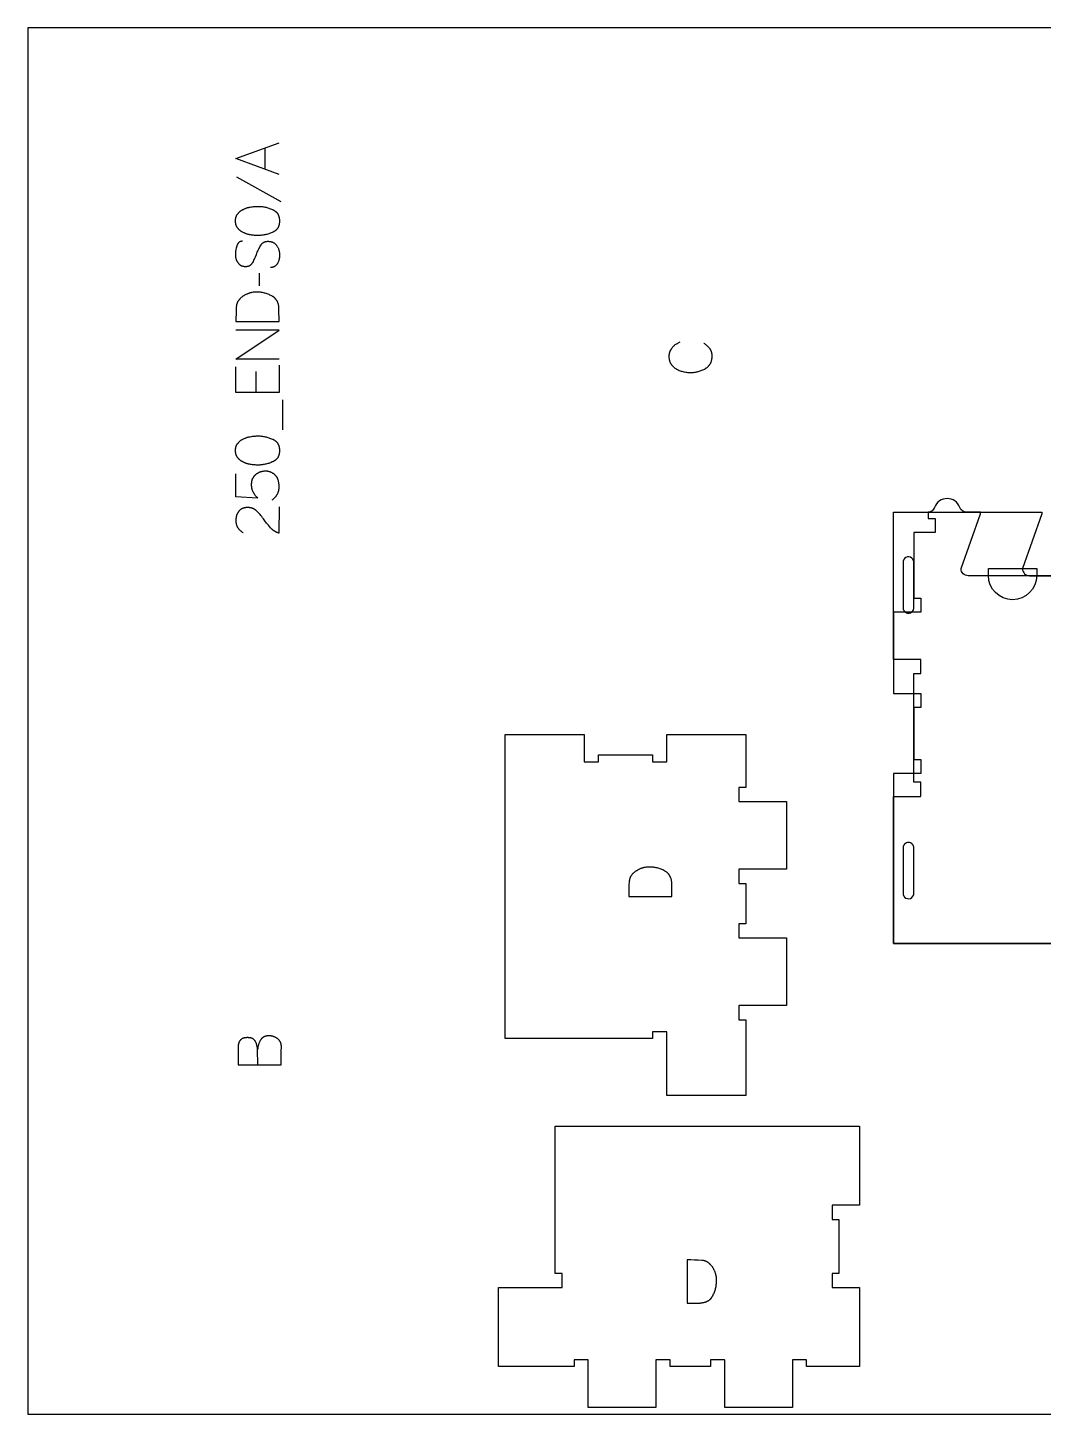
# Model space of a CAD drawing. Header units: millimetres. Extents: x -1220 to 1220, y -1930 to 4220.
# Drawn here: x -1220 to -327, y -610 to 610 of the extents above; entities that cross this region are included whole.
import ezdxf

# ---------------------------------------------------------------- set-up
doc = ezdxf.new("R2010")
doc.units = ezdxf.units.MM
for name, color, linetype in [('0_SHEET_SPRUCEPLY_2440X122', 1, 'CONTINUOUS'), ('1_ANYTOOL_1MMDEEP_LABELS_S', 2, 'CONTINUOUS'), ('3_ANYTOOL_CUTTHROUGH_INSID', 4, 'CONTINUOUS'), ('4_ANYTOOL_CUTTHROUGH_OUTSI', 5, 'CONTINUOUS'), ('5_ANYTOOL_HALF_MILL_9MM_IN', 3, 'CONTINUOUS')]:
    doc.layers.add(name, color=color, linetype=linetype)

msp = doc.modelspace()

# ---------------------------------------------------------------- linework, layer by layer
at = {"layer": '0_SHEET_SPRUCEPLY_2440X122'}
msp.add_lwpolyline([(-1220, 610), (-1220, -610), (1220, -610), (1220, 610)], close=True, dxfattribs=at)
at = {"layer": '1_ANYTOOL_1MMDEEP_LABELS_S'}
for points in [[(-999, 481), (-1037, 494.8), (-999, 508.8)], [(-1011.1, 485.4), (-1011.1, 504.3)], [(-1036.4, 478.9), (-997.4, 457.1)], [(-1031.1, 422.1), (-1031.4, 422.1), (-1031.5, 422.1), (-1031.6, 422.1), (-1031.7, 422.1), (-1031.8, 422.1), (-1032, 422), (-1032.1, 422), (-1032.2, 422), (-1032.3, 422), (-1032.4, 422), (-1032.5, 421.9), (-1032.6, 421.9), (-1032.7, 421.9), (-1032.8, 421.9), (-1032.9, 421.8), (-1033, 421.8), (-1033.1, 421.8), (-1033.2, 421.7), (-1033.3, 421.7), (-1033.4, 421.6), (-1033.5, 421.6), (-1033.6, 421.5), (-1033.7, 421.5), (-1033.8, 421.5), (-1033.8, 421.4), (-1033.9, 421.3), (-1034, 421.3), (-1034.1, 421.2), (-1034.2, 421.2), (-1034.3, 421.1), (-1034.3, 421), (-1034.4, 421), (-1034.5, 420.9), (-1034.6, 420.8), (-1034.6, 420.8), (-1034.7, 420.7), (-1034.8, 420.6), (-1034.9, 420.5), (-1034.9, 420.5), (-1035, 420.4), (-1035.1, 420.3), (-1035.1, 420.2), (-1035.2, 420.1), (-1035.3, 420), (-1035.3, 419.9), (-1035.4, 419.8), (-1035.4, 419.7), (-1035.5, 419.6), (-1035.5, 419.5), (-1035.6, 419.4), (-1035.7, 419.3), (-1035.8, 419.1), (-1035.9, 418.9), (-1035.9, 418.7), (-1036, 418.4), (-1036.1, 418.2), (-1036.2, 417.9), (-1036.5, 416.9), (-1036.7, 415.9), (-1036.9, 414.9), (-1037.1, 413.9), (-1037.2, 413.4), (-1037.2, 413), (-1037.3, 412.5), (-1037.3, 412), (-1037.3, 411.6), (-1037.4, 411.1), (-1037.4, 410.7), (-1037.4, 410.2), (-1037.4, 410), (-1037.4, 409.7), (-1037.4, 409.5), (-1037.4, 409.2), (-1037.3, 409), (-1037.3, 408.7), (-1037.3, 408.5), (-1037.2, 408.3), (-1037.2, 408), (-1037.2, 407.8), (-1037.1, 407.6), (-1037.1, 407.3), (-1037, 407.1), (-1036.9, 406.9), (-1036.9, 406.7), (-1036.8, 406.4), (-1036.7, 406.2), (-1036.7, 406), (-1036.6, 405.8), (-1036.5, 405.6), (-1036.4, 405.4), (-1036.3, 405.1), (-1036.2, 404.9), (-1036.1, 404.7), (-1036, 404.5), (-1035.8, 404.3), (-1035.7, 404.1), (-1035.6, 403.9), (-1035.5, 403.7), (-1035.3, 403.5), (-1035.2, 403.3), (-1035.1, 403.1), (-1034.9, 402.9), (-1034.8, 402.7), (-1034.6, 402.5), (-1034.5, 402.4), (-1034.3, 402.2), (-1034.1, 402), (-1034, 401.9), (-1033.8, 401.7), (-1033.6, 401.6), (-1033.4, 401.4), (-1033.3, 401.3), (-1033.1, 401.2), (-1032.9, 401.1), (-1032.7, 400.9), (-1032.5, 400.8), (-1032.3, 400.7), (-1032.1, 400.6), (-1031.9, 400.5), (-1031.6, 400.5), (-1031.4, 400.4), (-1031.2, 400.3), (-1031, 400.2), (-1030.7, 400.2), (-1030.5, 400.1), (-1030.3, 400.1), (-1030, 400.1), (-1029.8, 400), (-1029.5, 400), (-1029.3, 400), (-1029, 400), (-1028.8, 399.9), (-1028.5, 399.9), (-1028.2, 399.9), (-1027.9, 400), (-1027.7, 400), (-1027.4, 400), (-1027.2, 400), (-1026.9, 400.1), (-1026.7, 400.1), (-1026.4, 400.2), (-1026.2, 400.2), (-1026, 400.3), (-1025.7, 400.4), (-1025.5, 400.4), (-1025.4, 400.5), (-1025.3, 400.5), (-1025.2, 400.6), (-1025.1, 400.6), (-1025, 400.7), (-1024.9, 400.7), (-1024.8, 400.8), (-1024.7, 400.8), (-1024.6, 400.9), (-1024.5, 401), (-1024.4, 401), (-1024.3, 401.1), (-1024.2, 401.1), (-1024.1, 401.2), (-1024, 401.3), (-1023.9, 401.3), (-1023.8, 401.4), (-1023.7, 401.5), (-1023.7, 401.6), (-1023.6, 401.6), (-1023.5, 401.7), (-1023.4, 401.8), (-1023.3, 401.9), (-1023.2, 402), (-1023.1, 402.1), (-1022.9, 402.3), (-1022.8, 402.5), (-1022.6, 402.7), (-1022.5, 402.9), (-1022.3, 403.1), (-1022.2, 403.3), (-1022.1, 403.5), (-1021.6, 404.4), (-1021.1, 405.4), (-1020.6, 406.3), (-1020.2, 407.3), (-1019.7, 408.3), (-1019.3, 409.3), (-1018.9, 410.3), (-1018.5, 411.3), (-1018.1, 412.4), (-1017.7, 413.4), (-1017.3, 414.4), (-1016.8, 415.4), (-1016.3, 416.3), (-1015.9, 417.2), (-1015.3, 418.1), (-1014.8, 419), (-1014.7, 419.2), (-1014.5, 419.4), (-1014.4, 419.6), (-1014.3, 419.7), (-1014.2, 419.8), (-1014.1, 419.9), (-1014.1, 420), (-1014, 420.1), (-1013.9, 420.1), (-1013.8, 420.2), (-1013.7, 420.3), (-1013.6, 420.4), (-1013.6, 420.5), (-1013.5, 420.5), (-1013.4, 420.6), (-1013.3, 420.7), (-1013.2, 420.8), (-1013.1, 420.8), (-1013, 420.9), (-1012.9, 421), (-1012.8, 421), (-1012.7, 421.1), (-1012.6, 421.1), (-1012.5, 421.2), (-1012.4, 421.3), (-1012.3, 421.3), (-1012.2, 421.4), (-1012.1, 421.4), (-1012, 421.5), (-1011.9, 421.5), (-1011.8, 421.6), (-1011.7, 421.6), (-1011.6, 421.6), (-1011.4, 421.7), (-1011.3, 421.7), (-1011.2, 421.8), (-1011.1, 421.8), (-1010.9, 421.8), (-1010.6, 421.9), (-1010.4, 421.9), (-1010.1, 422), (-1009.9, 422), (-1009.6, 422), (-1009.3, 422.1), (-1009.1, 422.1), (-1008.8, 422.1), (-1008.5, 422.1), (-1008.2, 422.1), (-1007.9, 422), (-1007.6, 422), (-1007.3, 422), (-1007, 421.9), (-1006.8, 421.9), (-1006.5, 421.8), (-1006.2, 421.8), (-1006, 421.7), (-1005.7, 421.6), (-1005.4, 421.6), (-1005.2, 421.5), (-1004.9, 421.4), (-1004.7, 421.3), (-1004.5, 421.2), (-1004.2, 421.1), (-1004, 421), (-1003.8, 420.8), (-1003.6, 420.7), (-1003.4, 420.6), (-1003.1, 420.4), (-1002.9, 420.3), (-1002.7, 420.1), (-1002.5, 420), (-1002.4, 419.8), (-1002.2, 419.6), (-1002, 419.5), (-1001.8, 419.3), (-1001.6, 419.1), (-1001.5, 418.9), (-1001.3, 418.7), (-1001.2, 418.5), (-1001, 418.2), (-1000.9, 418), (-1000.6, 417.6), (-1000.3, 417.1), (-1000.1, 416.6), (-999.9, 416.2), (-999.6, 415.7), (-999.5, 415.2), (-999.3, 414.7), (-999.2, 414.5), (-999.1, 414.2), (-999.1, 414), (-999, 413.7), (-998.9, 413.5), (-998.9, 413.2), (-998.8, 413), (-998.8, 412.7), (-998.7, 412.2), (-998.6, 411.7), (-998.6, 411.2), (-998.5, 410.7), (-998.5, 410.1), (-998.5, 409.6), (-998.5, 409.1), (-998.6, 408.6), (-998.6, 408.1), (-998.7, 407.6), (-998.8, 407.1), (-998.9, 406.6), (-999, 406.1), (-999.1, 405.7), (-999.3, 405.2), (-999.4, 404.7), (-999.6, 404.3), (-999.8, 403.8), (-1000, 403.4), (-1000.2, 402.9), (-1000.5, 402.5), (-1000.6, 402.3), (-1000.7, 402.1), (-1000.9, 401.9), (-1001, 401.7), (-1001.1, 401.5), (-1001.3, 401.3), (-1001.4, 401.1), (-1001.6, 401), (-1001.8, 400.8), (-1001.9, 400.7), (-1002.1, 400.5), (-1002.2, 400.4), (-1002.3, 400.3), (-1002.4, 400.2), (-1002.5, 400.2), (-1002.6, 400.1), (-1002.7, 400.1), (-1002.8, 400), (-1002.9, 399.9), (-1003, 399.9), (-1003.1, 399.8), (-1003.1, 399.8), (-1003.2, 399.7), (-1003.3, 399.7), (-1003.4, 399.6), (-1003.5, 399.6), (-1003.6, 399.5), (-1003.7, 399.5), (-1003.8, 399.5), (-1003.9, 399.4), (-1004, 399.4), (-1004.1, 399.4), (-1004.3, 399.3), (-1004.6, 399.2), (-1004.8, 399.2), (-1005, 399.1), (-1005.2, 399.1), (-1005.4, 399.1), (-1005.7, 399), (-1005.9, 399), (-1006.2, 399), (-1006.4, 399)], [(-1016.5, 393.9), (-1016.4, 382.8)], [(-999, 318.5), (-1037, 318.5), (-999, 343.9), (-1037, 343.9)], [(-646.6, 333.2), (-647.1, 333), (-647.6, 332.7), (-648.1, 332.5), (-648.6, 332.3), (-649, 332), (-649.5, 331.7), (-649.9, 331.5), (-650.4, 331.2), (-650.8, 330.9), (-651.2, 330.6), (-651.6, 330.2), (-652, 329.9), (-652.3, 329.5), (-652.7, 329.2), (-653.1, 328.8), (-653.4, 328.4), (-653.7, 328), (-653.9, 327.8), (-654, 327.6), (-654.2, 327.4), (-654.3, 327.1), (-654.5, 326.9), (-654.6, 326.7), (-654.7, 326.5), (-654.8, 326.3), (-654.9, 326), (-655, 325.8), (-655.2, 325.6), (-655.2, 325.4), (-655.3, 325.1), (-655.4, 324.9), (-655.5, 324.6), (-655.6, 324.4), (-655.7, 324.1), (-655.7, 323.9), (-655.8, 323.6), (-655.8, 323.4), (-655.9, 323.1), (-655.9, 322.9), (-656, 322.6), (-656, 322.3), (-656, 322.1), (-656.1, 321.8), (-656.1, 321.5), (-656.1, 321.2), (-656.1, 321), (-656.1, 320.7), (-656.1, 320.2), (-656.1, 319.8), (-656.1, 319.4), (-656, 319), (-656, 318.6), (-655.9, 318.2), (-655.8, 317.8), (-655.7, 317.4), (-655.6, 317), (-655.5, 316.6), (-655.4, 316.3), (-655.3, 315.9), (-655.1, 315.5), (-655, 315.4), (-655, 315.2), (-654.9, 315), (-654.8, 314.9), (-654.7, 314.7), (-654.6, 314.5), (-654.5, 314.4), (-654.4, 314.2), (-654.3, 314), (-654.2, 313.9), (-654.1, 313.7), (-654, 313.6), (-653.8, 313.3), (-653.5, 313), (-653.3, 312.7), (-653, 312.4), (-652.7, 312.1), (-652.5, 311.8), (-652.2, 311.5), (-651.9, 311.3), (-651.5, 311), (-651.2, 310.8), (-650.9, 310.5), (-650.5, 310.3), (-650.1, 310.1), (-649.4, 309.7), (-648.6, 309.3), (-647.9, 308.9), (-647.1, 308.5), (-646.3, 308.2), (-645.5, 307.9), (-644.7, 307.7), (-643.9, 307.4), (-643.1, 307.2), (-642.3, 307.1), (-641.4, 306.9), (-640.6, 306.8), (-639.7, 306.7), (-638.9, 306.6), (-638, 306.6), (-637.1, 306.6), (-636.2, 306.6), (-635.3, 306.6), (-634.5, 306.7), (-633.6, 306.8), (-632.8, 306.9), (-631.9, 307.1), (-631.1, 307.2), (-630.3, 307.5), (-629.5, 307.7), (-628.7, 308), (-627.9, 308.3), (-627.1, 308.6), (-626.3, 308.9), (-625.5, 309.3), (-624.8, 309.7), (-624, 310.1), (-623.7, 310.4), (-623.3, 310.6), (-623, 310.9), (-622.6, 311.1), (-622.3, 311.4), (-622, 311.6), (-621.7, 311.9), (-621.4, 312.2), (-621.2, 312.5), (-620.9, 312.8), (-620.7, 313.1), (-620.4, 313.4), (-620.3, 313.5), (-620.2, 313.7), (-620.1, 313.9), (-620, 314), (-619.9, 314.2), (-619.8, 314.4), (-619.7, 314.5), (-619.6, 314.7), (-619.4, 315), (-619.2, 315.4), (-619.1, 315.8), (-618.9, 316.1), (-618.8, 316.5), (-618.7, 316.9), (-618.6, 317.3), (-618.5, 317.7), (-618.4, 318.1), (-618.3, 318.5), (-618.3, 318.9), (-618.2, 319.3), (-618.2, 319.8), (-618.1, 320.2), (-618.1, 320.7), (-618.1, 321.1), (-618.1, 321.6), (-618.1, 322.1), (-618.2, 322.3), (-618.2, 322.5), (-618.2, 322.8), (-618.2, 323), (-618.3, 323.2), (-618.3, 323.4), (-618.4, 323.7), (-618.4, 323.9), (-618.4, 324.1), (-618.5, 324.3), (-618.6, 324.5), (-618.6, 324.7), (-618.7, 324.9), (-618.8, 325.1), (-618.8, 325.3), (-618.9, 325.5), (-619, 325.7), (-619.1, 325.9), (-619.2, 326.1), (-619.3, 326.3), (-619.4, 326.5), (-619.5, 326.7), (-619.6, 326.9), (-619.7, 327), (-619.8, 327.2), (-619.9, 327.4), (-620, 327.6), (-620.2, 327.7), (-620.4, 328.1), (-620.7, 328.4), (-621, 328.7), (-621.3, 329), (-621.6, 329.3), (-621.9, 329.6), (-622.2, 329.9), (-622.5, 330.2), (-622.9, 330.5), (-623.2, 330.8), (-623.6, 331), (-623.9, 331.3), (-624.3, 331.6), (-624.7, 331.8), (-625.1, 332.1), (-625.5, 332.3)], [(-999, 313), (-999, 289), (-1037, 289), (-1037, 311.6)], [(-1019.3, 307.6), (-1019.3, 289)], [(-995.8, 256.3), (-995.8, 282.5)], [(-1005, 194.7), (-1004.6, 195), (-1004.3, 195.2), (-1003.9, 195.5), (-1003.6, 195.8), (-1003.2, 196.1), (-1002.9, 196.4), (-1002.6, 196.7), (-1002.3, 197), (-1002.1, 197.3), (-1001.8, 197.6), (-1001.6, 197.9), (-1001.3, 198.2), (-1001.1, 198.6), (-1000.9, 198.9), (-1000.7, 199.3), (-1000.5, 199.6), (-1000.3, 200), (-1000.1, 200.3), (-999.9, 200.7), (-999.8, 201.1), (-999.7, 201.5), (-999.5, 201.8), (-999.4, 202.2), (-999.3, 202.6), (-999.2, 203), (-999.2, 203.5), (-999.1, 203.9), (-999, 204.3), (-999, 204.7), (-999, 205.1), (-999, 205.6), (-999, 206), (-999, 206.6), (-999, 207.1), (-999, 207.6), (-999, 208.1), (-999.1, 208.6), (-999.1, 209.1), (-999.2, 209.5), (-999.3, 210), (-999.4, 210.5), (-999.5, 210.9), (-999.6, 211.3), (-999.7, 211.8), (-999.8, 212.2), (-1000, 212.6), (-1000.1, 213), (-1000.3, 213.4), (-1000.3, 213.6), (-1000.4, 213.8), (-1000.5, 214), (-1000.6, 214.2), (-1000.7, 214.4), (-1000.9, 214.6), (-1001, 214.8), (-1001.1, 214.9), (-1001.2, 215.1), (-1001.4, 215.3), (-1001.5, 215.5), (-1001.7, 215.6), (-1001.8, 215.8), (-1002, 216), (-1002.1, 216.1), (-1002.3, 216.3), (-1002.5, 216.5), (-1002.6, 216.6), (-1002.8, 216.8), (-1003, 216.9), (-1003.2, 217.1), (-1003.4, 217.2), (-1003.6, 217.4), (-1003.8, 217.5), (-1004, 217.7), (-1004.3, 217.8), (-1004.5, 217.9), (-1004.7, 218.1), (-1005.2, 218.3), (-1005.7, 218.6), (-1006, 218.7), (-1006.3, 218.9), (-1006.6, 219), (-1006.9, 219.1), (-1007.2, 219.2), (-1007.5, 219.3), (-1007.9, 219.4), (-1008.2, 219.5), (-1008.5, 219.5), (-1008.8, 219.6), (-1009.1, 219.7), (-1009.4, 219.7), (-1009.7, 219.7), (-1010, 219.7), (-1010.3, 219.8), (-1010.6, 219.8), (-1010.9, 219.8), (-1011.2, 219.8), (-1011.6, 219.7), (-1011.9, 219.7), (-1012.2, 219.7), (-1012.5, 219.7), (-1012.9, 219.6), (-1013.2, 219.6), (-1013.5, 219.5), (-1013.8, 219.5), (-1014.1, 219.4), (-1014.4, 219.3), (-1014.7, 219.3), (-1015, 219.2), (-1015.3, 219.1), (-1015.6, 219), (-1015.9, 218.9), (-1016.1, 218.8), (-1016.4, 218.7), (-1016.7, 218.6), (-1016.9, 218.5), (-1017.2, 218.3), (-1017.5, 218.2), (-1017.7, 218.1), (-1018, 217.9), (-1018.2, 217.8), (-1018.5, 217.6), (-1018.7, 217.4), (-1019, 217.3), (-1019.2, 217.1), (-1019.5, 216.9), (-1019.7, 216.7), (-1019.9, 216.5), (-1020.1, 216.3), (-1020.4, 216.1), (-1020.6, 215.9), (-1020.8, 215.7), (-1020.9, 215.5), (-1021.1, 215.3), (-1021.3, 215), (-1021.5, 214.8), (-1021.6, 214.6), (-1021.8, 214.3), (-1021.9, 214.1), (-1022.1, 213.8), (-1022.2, 213.5), (-1022.3, 213.3), (-1022.5, 213), (-1022.6, 212.7), (-1022.7, 212.4), (-1022.8, 212.2), (-1022.9, 211.9), (-1022.9, 211.6), (-1023, 211.3), (-1023.1, 211), (-1023.2, 210.6), (-1023.2, 210.3), (-1023.3, 210), (-1023.3, 209.7), (-1023.3, 209.3), (-1023.4, 209), (-1023.4, 208.6), (-1023.4, 208.3), (-1023.4, 207.9), (-1023.4, 207.5), (-1023.4, 207), (-1023.3, 206.6), (-1023.3, 206.2), (-1023.2, 205.8), (-1023.2, 205.4), (-1023.1, 205), (-1023, 204.6), (-1022.9, 204.2), (-1022.8, 203.8), (-1022.7, 203.4), (-1022.6, 203), (-1022.4, 202.6), (-1022.3, 202.3), (-1022.1, 201.9), (-1021.9, 201.6), (-1021.5, 200.9), (-1021.3, 200.5), (-1021.1, 200.2), (-1020.9, 199.9), (-1020.7, 199.5), (-1020.5, 199.2), (-1020.2, 198.9), (-1020, 198.5), (-1019.7, 198.2), (-1019.4, 197.9), (-1019.1, 197.5), (-1018.8, 197.2), (-1018.5, 196.9), (-1017.9, 196.2), (-1037, 197.1), (-1037, 217.6)], [(-999, 188.4), (-999.1, 165.3), (-999.6, 165.4), (-1000.2, 165.7), (-1000.5, 165.8), (-1000.8, 165.9), (-1001, 166), (-1001.3, 166.1), (-1001.6, 166.2), (-1001.8, 166.4), (-1002.1, 166.5), (-1002.3, 166.6), (-1002.6, 166.8), (-1002.8, 166.9), (-1003.1, 167.1), (-1003.3, 167.2), (-1003.6, 167.4), (-1003.8, 167.6), (-1004.1, 167.7), (-1004.3, 167.9), (-1004.5, 168.1), (-1004.7, 168.3), (-1005, 168.5), (-1005.2, 168.7), (-1005.4, 168.9), (-1005.6, 169.1), (-1005.8, 169.3), (-1006, 169.5), (-1006.2, 169.7), (-1006.4, 169.9), (-1006.6, 170.1), (-1008.4, 172.2), (-1009.9, 174.1), (-1011.4, 176), (-1012.8, 178), (-1013.5, 178.9), (-1014.2, 179.9), (-1015, 180.8), (-1015.7, 181.6), (-1016.5, 182.5), (-1017.2, 183.3), (-1018, 184.1), (-1018.8, 184.9), (-1019, 185), (-1019.2, 185.2), (-1019.4, 185.4), (-1019.6, 185.6), (-1019.8, 185.7), (-1020, 185.9), (-1020.2, 186), (-1020.4, 186.2), (-1020.7, 186.3), (-1020.9, 186.4), (-1021.1, 186.6), (-1021.3, 186.7), (-1021.6, 186.8), (-1021.8, 186.9), (-1022, 187), (-1022.3, 187.1), (-1022.5, 187.2), (-1022.8, 187.3), (-1023, 187.4), (-1023.3, 187.4), (-1023.5, 187.5), (-1023.8, 187.6), (-1024.1, 187.6), (-1024.3, 187.7), (-1024.6, 187.7), (-1024.9, 187.7), (-1025.1, 187.8), (-1025.4, 187.8), (-1025.7, 187.8), (-1026, 187.8), (-1026.2, 187.8), (-1026.5, 187.8), (-1026.8, 187.8), (-1027.2, 187.8), (-1027.5, 187.8), (-1027.8, 187.8), (-1028.1, 187.8), (-1028.4, 187.7), (-1028.6, 187.7), (-1028.9, 187.6), (-1029.2, 187.6), (-1029.5, 187.5), (-1029.8, 187.5), (-1030, 187.4), (-1030.3, 187.3), (-1030.5, 187.2), (-1030.8, 187.1), (-1031, 187), (-1031.3, 186.9), (-1031.5, 186.8), (-1031.7, 186.7), (-1032, 186.6), (-1032.2, 186.5), (-1032.4, 186.3), (-1032.6, 186.2), (-1032.8, 186), (-1033, 185.9), (-1033.2, 185.7), (-1033.4, 185.6), (-1033.6, 185.4), (-1033.8, 185.2), (-1034, 185), (-1034.1, 184.8), (-1034.3, 184.6), (-1034.5, 184.4), (-1034.6, 184.2), (-1034.8, 184), (-1034.9, 183.8), (-1035.1, 183.6), (-1035.2, 183.4), (-1035.3, 183.2), (-1035.5, 182.9), (-1035.6, 182.7), (-1035.7, 182.5), (-1035.8, 182.2), (-1035.9, 182), (-1036, 181.8), (-1036.1, 181.5), (-1036.2, 181.3), (-1036.3, 181), (-1036.4, 180.8), (-1036.4, 180.5), (-1036.5, 180.2), (-1036.6, 180), (-1036.6, 179.7), (-1036.7, 179.4), (-1036.7, 179.2), (-1036.8, 178.9), (-1036.8, 178.6), (-1036.9, 178.3), (-1036.9, 178), (-1036.9, 177.8), (-1036.9, 177.5), (-1036.9, 177.2), (-1037, 176.6), (-1036.9, 176.1), (-1036.9, 175.6), (-1036.9, 175.2), (-1036.9, 174.7), (-1036.8, 174.3), (-1036.7, 173.9), (-1036.6, 173.5), (-1036.6, 173.1), (-1036.4, 172.7), (-1036.4, 172.5), (-1036.3, 172.3), (-1036.3, 172.1), (-1036.2, 171.9), (-1036.1, 171.7), (-1036, 171.5), (-1036, 171.3), (-1035.9, 171.2), (-1035.8, 171), (-1035.7, 170.8), (-1035.6, 170.6), (-1035.5, 170.5), (-1035.4, 170.3), (-1035.3, 170.1), (-1035.2, 170), (-1035.1, 169.8), (-1035, 169.6), (-1034.9, 169.5), (-1034.8, 169.3), (-1034.7, 169.2), (-1034.6, 169), (-1034.4, 168.8), (-1034.3, 168.7), (-1034.2, 168.5), (-1034, 168.4), (-1033.9, 168.3), (-1033.8, 168.1), (-1033.6, 168), (-1033.5, 167.8), (-1033.3, 167.7), (-1033.2, 167.6), (-1033, 167.4), (-1032.7, 167.2), (-1032.4, 166.9), (-1032, 166.7), (-1031.6, 166.5), (-1031.3, 166.2), (-1030.9, 166), (-1030.5, 165.8)], [(-1035, -302.4), (-997, -302.4), (-997, -290.1), (-996.9, -286.9), (-996.9, -286.7), (-996.9, -286.4), (-996.9, -286.1), (-996.9, -285.8), (-997, -285.5), (-997, -285.3), (-997, -285), (-997.1, -284.7), (-997.1, -284.5), (-997.2, -284.2), (-997.2, -284), (-997.3, -283.7), (-997.4, -283.5), (-997.5, -283.3), (-997.6, -283), (-997.7, -282.8), (-997.8, -282.6), (-997.9, -282.3), (-998, -282.1), (-998.1, -281.9), (-998.3, -281.7), (-998.4, -281.5), (-998.5, -281.3), (-998.7, -281.1), (-998.9, -280.9), (-999, -280.7), (-999.2, -280.5), (-999.4, -280.3), (-999.6, -280.2), (-999.8, -280), (-1000, -279.8), (-1000.2, -279.7), (-1000.6, -279.3), (-1000.8, -279.2), (-1001.1, -279), (-1001.3, -278.9), (-1001.5, -278.8), (-1001.7, -278.6), (-1002, -278.5), (-1002.2, -278.4), (-1002.4, -278.3), (-1002.7, -278.2), (-1002.9, -278), (-1003.1, -277.9), (-1003.4, -277.8), (-1003.6, -277.8), (-1003.8, -277.7), (-1004.1, -277.6), (-1004.3, -277.5), (-1004.6, -277.4), (-1004.8, -277.4), (-1005, -277.3), (-1005.3, -277.3), (-1005.5, -277.2), (-1005.8, -277.2), (-1006, -277.1), (-1006.3, -277.1), (-1006.5, -277.1), (-1006.8, -277), (-1007.1, -277), (-1007.3, -277), (-1007.6, -277), (-1007.8, -277), (-1008.2, -277), (-1008.5, -277), (-1008.8, -277), (-1009.1, -277.1), (-1009.4, -277.1), (-1009.7, -277.1), (-1009.9, -277.2), (-1010.2, -277.2), (-1010.5, -277.3), (-1010.8, -277.4), (-1011, -277.4), (-1011.3, -277.5), (-1011.5, -277.6), (-1011.8, -277.7), (-1012, -277.8), (-1012.3, -277.9), (-1012.4, -278), (-1012.5, -278), (-1012.6, -278.1), (-1012.7, -278.2), (-1012.8, -278.2), (-1012.9, -278.3), (-1013, -278.4), (-1013.1, -278.4), (-1013.2, -278.5), (-1013.3, -278.6), (-1013.4, -278.7), (-1013.5, -278.8), (-1013.6, -278.8), (-1013.7, -278.9), (-1013.8, -279), (-1013.9, -279.1), (-1014, -279.2), (-1014.1, -279.3), (-1014.2, -279.4), (-1014.3, -279.4), (-1014.4, -279.5), (-1014.4, -279.6), (-1014.5, -279.7), (-1014.6, -279.8), (-1014.8, -280), (-1014.9, -280.3), (-1015.1, -280.5), (-1015.2, -280.7), (-1015.5, -281.2), (-1015.8, -281.6), (-1016, -282.1), (-1016.2, -282.6), (-1016.5, -283.1), (-1016.7, -283.6), (-1016.8, -284.1), (-1017, -284.6), (-1017.2, -285.2), (-1017.3, -285.7), (-1017.5, -286.2), (-1017.6, -286.8), (-1017.7, -287.3), (-1017.8, -287.9), (-1017.8, -288.5), (-1017.9, -289.1)], [(-1017.7, -302.4), (-1017.9, -289.1), (-1017.9, -288.6), (-1018, -288.1), (-1018, -287.6), (-1018.1, -287.1), (-1018.2, -286.6), (-1018.3, -286.1), (-1018.4, -285.7), (-1018.5, -285.2), (-1018.6, -284.8), (-1018.8, -284.3), (-1018.9, -283.9), (-1019.1, -283.5), (-1019.2, -283.1), (-1019.4, -282.6), (-1019.6, -282.2), (-1019.8, -281.8), (-1019.9, -281.7), (-1019.9, -281.6), (-1020, -281.5), (-1020.1, -281.4), (-1020.1, -281.4), (-1020.2, -281.3), (-1020.3, -281.2), (-1020.3, -281.1), (-1020.4, -281), (-1020.5, -280.9), (-1020.5, -280.8), (-1020.6, -280.7), (-1020.7, -280.7), (-1020.8, -280.6), (-1020.8, -280.5), (-1020.9, -280.4), (-1021, -280.4), (-1021.1, -280.3), (-1021.2, -280.2), (-1021.3, -280.1), (-1021.4, -280.1), (-1021.4, -280), (-1021.5, -279.9), (-1021.6, -279.9), (-1021.7, -279.8), (-1021.8, -279.8), (-1021.9, -279.7), (-1022, -279.6), (-1022.1, -279.6), (-1022.2, -279.5), (-1022.3, -279.5), (-1022.5, -279.4), (-1022.6, -279.4), (-1022.7, -279.3), (-1022.9, -279.2), (-1023.1, -279.2), (-1023.4, -279.1), (-1023.6, -279), (-1023.9, -278.9), (-1024.2, -278.9), (-1024.4, -278.8), (-1024.7, -278.8), (-1025, -278.7), (-1025.3, -278.7), (-1025.6, -278.7), (-1025.9, -278.7), (-1026.2, -278.6), (-1026.5, -278.6), (-1026.8, -278.6), (-1027.3, -278.6), (-1027.6, -278.7), (-1027.8, -278.7), (-1028.1, -278.7), (-1028.3, -278.7), (-1028.5, -278.7), (-1028.8, -278.8), (-1029, -278.8), (-1029.2, -278.8), (-1029.4, -278.9), (-1029.6, -278.9), (-1029.8, -279), (-1030, -279), (-1030.2, -279.1), (-1030.4, -279.2), (-1030.6, -279.2), (-1030.8, -279.3), (-1031, -279.4), (-1031.2, -279.5), (-1031.3, -279.5), (-1031.5, -279.6), (-1031.7, -279.7), (-1031.8, -279.8), (-1032, -279.9), (-1032.1, -280), (-1032.3, -280.1), (-1032.4, -280.3), (-1032.6, -280.4), (-1032.7, -280.5), (-1032.9, -280.6), (-1033, -280.8), (-1033.1, -280.9), (-1033.2, -281), (-1033.3, -281.2), (-1033.5, -281.3), (-1033.6, -281.5), (-1033.7, -281.6), (-1033.8, -281.8), (-1033.9, -281.9), (-1034, -282.1), (-1034.1, -282.3), (-1034.1, -282.5), (-1034.2, -282.6), (-1034.3, -282.8), (-1034.4, -283), (-1034.5, -283.2), (-1034.5, -283.4), (-1034.6, -283.6), (-1034.6, -283.8), (-1034.7, -284), (-1034.7, -284.2), (-1034.8, -284.4), (-1034.8, -284.7), (-1034.9, -284.9), (-1034.9, -285.1), (-1034.9, -285.4), (-1035, -285.6), (-1035, -285.8), (-1035, -286.1), (-1035, -286.6), (-1035, -287.1), (-1035, -302.4)]]:
    msp.add_lwpolyline(points, dxfattribs=at)
for points in [[(-1037.3, 439.9), (-1037.3, 440.4), (-1037.3, 440.9), (-1037.2, 441.1), (-1037.2, 441.3), (-1037.2, 441.5), (-1037.2, 441.8), (-1037.1, 442), (-1037.1, 442.2), (-1037.1, 442.4), (-1037, 442.6), (-1037, 442.8), (-1036.9, 443), (-1036.9, 443.2), (-1036.8, 443.4), (-1036.7, 443.6), (-1036.7, 443.8), (-1036.6, 444), (-1036.5, 444.2), (-1036.4, 444.4), (-1036.4, 444.6), (-1036.3, 444.7), (-1036.2, 444.9), (-1036.1, 445.1), (-1036, 445.3), (-1035.9, 445.4), (-1035.8, 445.6), (-1035.7, 445.8), (-1035.6, 445.9), (-1035.4, 446.1), (-1035.3, 446.2), (-1035.1, 446.6), (-1034.8, 446.9), (-1034.6, 447.1), (-1034.3, 447.4), (-1034, 447.7), (-1033.7, 448), (-1033.5, 448.2), (-1033.2, 448.5), (-1032.8, 448.7), (-1032.5, 449), (-1032.2, 449.2), (-1031.9, 449.4), (-1031.5, 449.6), (-1031.2, 449.8), (-1030.8, 450), (-1030.4, 450.2), (-1029.7, 450.6), (-1029.3, 450.7), (-1028.9, 450.9), (-1028.6, 451), (-1028.2, 451.2), (-1027.8, 451.3), (-1027.4, 451.4), (-1027, 451.6), (-1026.6, 451.7), (-1026.2, 451.8), (-1025.7, 451.9), (-1025.3, 452), (-1024.9, 452.1), (-1024.5, 452.1), (-1023.2, 452.4), (-1022.3, 452.5), (-1021.5, 452.6), (-1020.7, 452.7), (-1019.8, 452.7), (-1019, 452.8), (-1018.2, 452.8), (-1017.5, 452.8), (-1016.7, 452.8), (-1015.9, 452.8), (-1015.1, 452.7), (-1014.3, 452.6), (-1013.6, 452.6), (-1012.8, 452.4), (-1012, 452.3), (-1011.2, 452.1), (-1010.4, 452), (-1009.6, 451.8), (-1008.9, 451.5), (-1008.1, 451.3), (-1007.3, 451), (-1006.5, 450.7), (-1005.7, 450.4), (-1004.9, 450.1), (-1004.5, 449.9), (-1004.2, 449.7), (-1003.8, 449.6), (-1003.6, 449.5), (-1003.5, 449.4), (-1003.3, 449.3), (-1003.1, 449.2), (-1002.9, 449), (-1002.8, 448.9), (-1002.6, 448.8), (-1002.5, 448.7), (-1002.3, 448.6), (-1002.2, 448.5), (-1002, 448.3), (-1001.9, 448.2), (-1001.7, 448.1), (-1001.6, 448), (-1001.5, 447.8), (-1001.3, 447.7), (-1001.2, 447.6), (-1001.1, 447.4), (-1001, 447.3), (-1000.8, 447.1), (-1000.7, 447), (-1000.6, 446.8), (-1000.5, 446.7), (-1000.4, 446.5), (-1000.3, 446.4), (-1000.2, 446.2), (-1000.1, 446.1), (-1000, 445.9), (-999.9, 445.7), (-999.8, 445.6), (-999.8, 445.4), (-999.7, 445.2), (-999.6, 445.1), (-999.5, 444.9), (-999.4, 444.7), (-999.4, 444.5), (-999.3, 444.3), (-999.2, 444.2), (-999.2, 444), (-999.1, 443.8), (-999.1, 443.6), (-999, 443.4), (-998.9, 443), (-998.9, 442.6), (-998.8, 442.2), (-998.7, 441.7), (-998.7, 441.3), (-998.7, 440.9), (-998.6, 440.4), (-998.6, 439.9), (-998.6, 439.5), (-998.7, 439), (-998.7, 438.6), (-998.7, 438.2), (-998.8, 437.7), (-998.9, 437.3), (-998.9, 436.9), (-999, 436.7), (-999, 436.5), (-999.1, 436.3), (-999.1, 436.1), (-999.2, 436), (-999.2, 435.8), (-999.3, 435.6), (-999.4, 435.4), (-999.4, 435.2), (-999.5, 435), (-999.6, 434.9), (-999.7, 434.7), (-999.8, 434.5), (-999.8, 434.4), (-999.9, 434.2), (-1000, 434), (-1000.1, 433.9), (-1000.2, 433.7), (-1000.3, 433.6), (-1000.4, 433.4), (-1000.5, 433.2), (-1000.6, 433.1), (-1000.8, 432.9), (-1000.9, 432.8), (-1001, 432.7), (-1001.1, 432.5), (-1001.2, 432.4), (-1001.4, 432.2), (-1001.5, 432.1), (-1001.6, 432), (-1001.8, 431.9), (-1001.9, 431.7), (-1002.1, 431.6), (-1002.2, 431.5), (-1002.4, 431.4), (-1002.5, 431.2), (-1002.7, 431.1), (-1002.8, 431), (-1003, 430.9), (-1003.2, 430.8), (-1003.3, 430.7), (-1003.5, 430.6), (-1003.7, 430.5), (-1003.8, 430.4), (-1004.2, 430.2), (-1004.6, 430), (-1005, 429.9), (-1005.8, 429.5), (-1006.6, 429.2), (-1007.4, 428.9), (-1008.1, 428.7), (-1008.9, 428.4), (-1009.7, 428.2), (-1010.5, 428), (-1011.3, 427.9), (-1012.1, 427.7), (-1012.9, 427.6), (-1013.6, 427.5), (-1014.4, 427.4), (-1015.2, 427.3), (-1016, 427.2), (-1016.7, 427.2), (-1017.5, 427.2), (-1018.3, 427.2), (-1019.1, 427.2), (-1019.9, 427.3), (-1020.7, 427.3), (-1021.5, 427.4), (-1022.4, 427.5), (-1023.2, 427.6), (-1024.1, 427.7), (-1024.9, 427.9), (-1025.4, 428), (-1025.8, 428.1), (-1026.2, 428.2), (-1026.6, 428.3), (-1027, 428.4), (-1027.4, 428.5), (-1027.8, 428.7), (-1028.2, 428.8), (-1028.6, 429), (-1029, 429.1), (-1029.4, 429.3), (-1029.8, 429.4), (-1030.1, 429.6), (-1030.5, 429.8), (-1030.9, 430), (-1031.2, 430.2), (-1031.6, 430.4), (-1031.9, 430.6), (-1032.2, 430.8), (-1032.5, 431), (-1032.9, 431.3), (-1033.2, 431.5), (-1033.5, 431.8), (-1033.8, 432), (-1034, 432.3), (-1034.3, 432.5), (-1034.6, 432.8), (-1034.8, 433.1), (-1035.1, 433.4), (-1035.3, 433.7), (-1035.4, 433.9), (-1035.6, 434), (-1035.7, 434.2), (-1035.8, 434.4), (-1035.9, 434.5), (-1036, 434.7), (-1036.1, 434.9), (-1036.2, 435), (-1036.3, 435.2), (-1036.4, 435.4), (-1036.4, 435.6), (-1036.5, 435.8), (-1036.6, 435.9), (-1036.7, 436.1), (-1036.7, 436.3), (-1036.8, 436.5), (-1036.9, 436.7), (-1036.9, 436.9), (-1037, 437.1), (-1037, 437.3), (-1037.1, 437.5), (-1037.1, 437.7), (-1037.1, 437.9), (-1037.2, 438.2), (-1037.2, 438.4), (-1037.2, 438.6), (-1037.2, 438.8), (-1037.3, 439), (-1037.3, 439.5)], [(-1037, 351.5), (-999, 351.5), (-999.1, 362.3), (-999.1, 362.8), (-999.1, 363.4), (-999.1, 363.9), (-999.2, 364.3), (-999.2, 364.8), (-999.3, 365.3), (-999.4, 365.8), (-999.5, 366.2), (-999.6, 366.7), (-999.7, 367.1), (-999.9, 367.5), (-1000, 367.9), (-1000.2, 368.3), (-1000.2, 368.5), (-1000.3, 368.7), (-1000.4, 368.9), (-1000.5, 369.1), (-1000.6, 369.3), (-1000.7, 369.5), (-1000.8, 369.6), (-1000.9, 369.8), (-1001, 370), (-1001.1, 370.2), (-1001.2, 370.3), (-1001.4, 370.5), (-1001.5, 370.7), (-1001.6, 370.8), (-1001.7, 371), (-1001.8, 371.2), (-1002, 371.3), (-1002.1, 371.5), (-1002.2, 371.6), (-1002.4, 371.8), (-1002.5, 371.9), (-1002.7, 372.1), (-1002.8, 372.2), (-1003, 372.4), (-1003.1, 372.5), (-1003.3, 372.6), (-1003.5, 372.8), (-1003.6, 372.9), (-1003.8, 373), (-1004, 373.1), (-1004.1, 373.3), (-1004.3, 373.4), (-1004.7, 373.6), (-1005, 373.8), (-1005.4, 374), (-1006.2, 374.4), (-1007, 374.8), (-1007.8, 375.2), (-1008.6, 375.5), (-1009.4, 375.8), (-1010.2, 376.1), (-1011.1, 376.3), (-1011.9, 376.5), (-1012.7, 376.7), (-1013.6, 376.9), (-1014.4, 377), (-1015.3, 377.2), (-1016.2, 377.2), (-1017, 377.3), (-1017.9, 377.3), (-1018.8, 377.4), (-1019.6, 377.3), (-1020.3, 377.3), (-1021.1, 377.2), (-1021.8, 377.2), (-1022.5, 377.1), (-1022.9, 377), (-1023.2, 376.9), (-1023.6, 376.8), (-1024, 376.8), (-1024.3, 376.7), (-1024.7, 376.6), (-1025, 376.5), (-1025.4, 376.4), (-1025.7, 376.2), (-1026, 376.1), (-1026.4, 376), (-1026.7, 375.9), (-1027.1, 375.7), (-1027.4, 375.6), (-1028.1, 375.3), (-1028.7, 374.9), (-1029.4, 374.6), (-1030, 374.2), (-1030.4, 374), (-1030.8, 373.7), (-1031.1, 373.5), (-1031.5, 373.2), (-1031.8, 372.9), (-1032.2, 372.7), (-1032.5, 372.4), (-1032.8, 372.1), (-1033.1, 371.8), (-1033.4, 371.5), (-1033.6, 371.3), (-1033.9, 371), (-1034.1, 370.7), (-1034.4, 370.4), (-1034.6, 370.1), (-1034.8, 369.7), (-1035, 369.4), (-1035.2, 369.1), (-1035.4, 368.8), (-1035.5, 368.5), (-1035.7, 368.1), (-1035.8, 367.8), (-1035.9, 367.4), (-1036.1, 367.1), (-1036.2, 366.7), (-1036.3, 366.4), (-1036.3, 366), (-1036.4, 365.7), (-1036.5, 365.3), (-1036.5, 364.9), (-1036.6, 364.5), (-1036.7, 361.1), (-1036.8, 358), (-1036.9, 354.8)], [(-1037.3, 238), (-1037.3, 238.4), (-1037.3, 238.9), (-1037.2, 239.1), (-1037.2, 239.3), (-1037.2, 239.6), (-1037.2, 239.8), (-1037.1, 240), (-1037.1, 240.2), (-1037.1, 240.4), (-1037, 240.6), (-1037, 240.8), (-1036.9, 241), (-1036.9, 241.2), (-1036.8, 241.4), (-1036.7, 241.6), (-1036.7, 241.8), (-1036.6, 242), (-1036.5, 242.2), (-1036.4, 242.4), (-1036.4, 242.6), (-1036.3, 242.7), (-1036.2, 242.9), (-1036.1, 243.1), (-1036, 243.3), (-1035.9, 243.4), (-1035.8, 243.6), (-1035.7, 243.8), (-1035.6, 243.9), (-1035.4, 244.1), (-1035.3, 244.2), (-1035.1, 244.6), (-1034.8, 244.9), (-1034.6, 245.1), (-1034.3, 245.4), (-1034, 245.7), (-1033.7, 246), (-1033.5, 246.2), (-1033.2, 246.5), (-1032.8, 246.7), (-1032.5, 247), (-1032.2, 247.2), (-1031.9, 247.4), (-1031.5, 247.6), (-1031.2, 247.8), (-1030.8, 248), (-1030.4, 248.2), (-1029.7, 248.6), (-1029.3, 248.7), (-1028.9, 248.9), (-1028.6, 249), (-1028.2, 249.2), (-1027.8, 249.3), (-1027.4, 249.4), (-1027, 249.6), (-1026.6, 249.7), (-1026.2, 249.8), (-1025.7, 249.9), (-1025.3, 250), (-1024.9, 250.1), (-1024.5, 250.1), (-1023.2, 250.4), (-1022.3, 250.5), (-1021.5, 250.6), (-1020.7, 250.7), (-1019.8, 250.7), (-1019, 250.8), (-1018.2, 250.8), (-1017.5, 250.8), (-1016.7, 250.8), (-1015.9, 250.8), (-1015.1, 250.7), (-1014.3, 250.6), (-1013.6, 250.6), (-1012.8, 250.4), (-1012, 250.3), (-1011.2, 250.1), (-1010.4, 250), (-1009.6, 249.8), (-1008.9, 249.5), (-1008.1, 249.3), (-1007.3, 249), (-1006.5, 248.7), (-1005.7, 248.4), (-1004.9, 248.1), (-1004.5, 247.9), (-1004.2, 247.8), (-1003.8, 247.6), (-1003.6, 247.5), (-1003.5, 247.4), (-1003.3, 247.3), (-1003.1, 247.2), (-1002.9, 247), (-1002.8, 246.9), (-1002.6, 246.8), (-1002.5, 246.7), (-1002.3, 246.6), (-1002.2, 246.5), (-1002, 246.4), (-1001.9, 246.2), (-1001.7, 246.1), (-1001.6, 246), (-1001.5, 245.8), (-1001.3, 245.7), (-1001.2, 245.6), (-1001.1, 245.4), (-1001, 245.3), (-1000.8, 245.1), (-1000.7, 245), (-1000.6, 244.9), (-1000.5, 244.7), (-1000.4, 244.5), (-1000.3, 244.4), (-1000.2, 244.2), (-1000.1, 244.1), (-1000, 243.9), (-999.9, 243.7), (-999.8, 243.6), (-999.8, 243.4), (-999.7, 243.2), (-999.6, 243.1), (-999.5, 242.9), (-999.4, 242.7), (-999.4, 242.5), (-999.3, 242.3), (-999.2, 242.2), (-999.2, 242), (-999.1, 241.8), (-999.1, 241.6), (-999, 241.4), (-998.9, 241), (-998.9, 240.6), (-998.8, 240.2), (-998.7, 239.8), (-998.7, 239.3), (-998.7, 238.9), (-998.6, 238.4), (-998.6, 238), (-998.6, 237.5), (-998.7, 237), (-998.7, 236.6), (-998.7, 236.2), (-998.8, 235.7), (-998.9, 235.3), (-998.9, 234.9), (-999, 234.7), (-999, 234.5), (-999.1, 234.3), (-999.1, 234.1), (-999.2, 234), (-999.2, 233.8), (-999.3, 233.6), (-999.4, 233.4), (-999.4, 233.2), (-999.5, 233), (-999.6, 232.9), (-999.7, 232.7), (-999.8, 232.5), (-999.8, 232.4), (-999.9, 232.2), (-1000, 232), (-1000.1, 231.9), (-1000.2, 231.7), (-1000.3, 231.6), (-1000.4, 231.4), (-1000.5, 231.2), (-1000.6, 231.1), (-1000.8, 231), (-1000.9, 230.8), (-1001, 230.7), (-1001.1, 230.5), (-1001.2, 230.4), (-1001.4, 230.2), (-1001.5, 230.1), (-1001.6, 230), (-1001.8, 229.9), (-1001.9, 229.7), (-1002.1, 229.6), (-1002.2, 229.5), (-1002.4, 229.4), (-1002.5, 229.2), (-1002.7, 229.1), (-1002.8, 229), (-1003, 228.9), (-1003.2, 228.8), (-1003.3, 228.7), (-1003.5, 228.6), (-1003.7, 228.5), (-1003.8, 228.4), (-1004.2, 228.2), (-1004.6, 228), (-1005, 227.9), (-1005.8, 227.5), (-1006.6, 227.2), (-1007.4, 227), (-1008.1, 226.7), (-1008.9, 226.5), (-1009.7, 226.2), (-1010.5, 226), (-1011.3, 225.9), (-1012.1, 225.7), (-1012.9, 225.6), (-1013.6, 225.5), (-1014.4, 225.4), (-1015.2, 225.3), (-1016, 225.2), (-1016.7, 225.2), (-1017.5, 225.2), (-1018.3, 225.2), (-1019.1, 225.2), (-1019.9, 225.3), (-1020.7, 225.3), (-1021.5, 225.4), (-1022.4, 225.5), (-1023.2, 225.6), (-1024.1, 225.7), (-1024.9, 225.9), (-1025.4, 226), (-1025.8, 226.1), (-1026.2, 226.2), (-1026.6, 226.3), (-1027, 226.4), (-1027.4, 226.6), (-1027.8, 226.7), (-1028.2, 226.8), (-1028.6, 227), (-1029, 227.1), (-1029.4, 227.3), (-1029.8, 227.4), (-1030.1, 227.6), (-1030.5, 227.8), (-1030.9, 228), (-1031.2, 228.2), (-1031.6, 228.4), (-1031.9, 228.6), (-1032.2, 228.8), (-1032.5, 229), (-1032.9, 229.3), (-1033.2, 229.5), (-1033.5, 229.8), (-1033.8, 230), (-1034, 230.3), (-1034.3, 230.5), (-1034.6, 230.8), (-1034.8, 231.1), (-1035.1, 231.4), (-1035.3, 231.7), (-1035.4, 231.9), (-1035.6, 232), (-1035.7, 232.2), (-1035.8, 232.4), (-1035.9, 232.5), (-1036, 232.7), (-1036.1, 232.9), (-1036.2, 233), (-1036.3, 233.2), (-1036.4, 233.4), (-1036.4, 233.6), (-1036.5, 233.8), (-1036.6, 233.9), (-1036.7, 234.1), (-1036.7, 234.3), (-1036.8, 234.5), (-1036.9, 234.7), (-1036.9, 234.9), (-1037, 235.1), (-1037, 235.3), (-1037.1, 235.5), (-1037.1, 235.7), (-1037.1, 235.9), (-1037.2, 236.2), (-1037.2, 236.4), (-1037.2, 236.6), (-1037.2, 236.8), (-1037.3, 237), (-1037.3, 237.5)], [(-691.5, -154.4), (-653.5, -154.4), (-653.6, -143.6), (-653.6, -143), (-653.6, -142.5), (-653.7, -142), (-653.7, -141.5), (-653.8, -141), (-653.9, -140.6), (-653.9, -140.1), (-654, -139.7), (-654.1, -139.2), (-654.3, -138.8), (-654.4, -138.4), (-654.5, -138), (-654.7, -137.6), (-654.8, -137.4), (-654.9, -137.2), (-655, -137), (-655, -136.8), (-655.1, -136.6), (-655.2, -136.4), (-655.3, -136.2), (-655.4, -136.1), (-655.5, -135.9), (-655.7, -135.7), (-655.8, -135.5), (-655.9, -135.4), (-656, -135.2), (-656.1, -135), (-656.3, -134.9), (-656.4, -134.7), (-656.5, -134.5), (-656.6, -134.4), (-656.8, -134.2), (-656.9, -134.1), (-657.1, -133.9), (-657.2, -133.8), (-657.4, -133.7), (-657.5, -133.5), (-657.7, -133.4), (-657.8, -133.2), (-658, -133.1), (-658.1, -133), (-658.3, -132.9), (-658.5, -132.7), (-658.7, -132.6), (-658.8, -132.5), (-659.2, -132.3), (-659.6, -132), (-659.9, -131.8), (-660.7, -131.4), (-661.5, -131), (-662.3, -130.7), (-663.1, -130.4), (-663.9, -130.1), (-664.8, -129.8), (-665.6, -129.6), (-666.4, -129.3), (-667.3, -129.1), (-668.1, -129), (-669, -128.8), (-669.8, -128.7), (-670.7, -128.6), (-671.6, -128.6), (-672.5, -128.5), (-673.4, -128.5), (-674.1, -128.5), (-674.9, -128.6), (-675.6, -128.6), (-676.3, -128.7), (-677.1, -128.8), (-677.4, -128.9), (-677.8, -129), (-678.1, -129), (-678.5, -129.1), (-678.8, -129.2), (-679.2, -129.3), (-679.5, -129.4), (-679.9, -129.5), (-680.2, -129.6), (-680.6, -129.7), (-680.9, -129.9), (-681.3, -130), (-681.6, -130.1), (-681.9, -130.3), (-682.6, -130.6), (-683.2, -130.9), (-683.9, -131.3), (-684.5, -131.7), (-684.9, -131.9), (-685.3, -132.2), (-685.7, -132.4), (-686, -132.7), (-686.4, -132.9), (-686.7, -133.2), (-687, -133.5), (-687.3, -133.8), (-687.6, -134), (-687.9, -134.3), (-688.2, -134.6), (-688.4, -134.9), (-688.7, -135.2), (-688.9, -135.5), (-689.1, -135.8), (-689.3, -136.1), (-689.5, -136.4), (-689.7, -136.8), (-689.9, -137.1), (-690.1, -137.4), (-690.2, -137.8), (-690.3, -138.1), (-690.5, -138.4), (-690.6, -138.8), (-690.7, -139.1), (-690.8, -139.5), (-690.9, -139.8), (-690.9, -140.2), (-691, -140.6), (-691, -140.9), (-691.1, -141.3), (-691.3, -144.8), (-691.4, -147.9), (-691.4, -151.1)], [(-640.1, -474.2), (-640.1, -512.2), (-629.3, -512.1), (-628.8, -512.1), (-628.3, -512), (-627.8, -512), (-627.3, -511.9), (-626.8, -511.9), (-626.3, -511.8), (-625.8, -511.7), (-625.4, -511.6), (-625, -511.5), (-624.5, -511.4), (-624.1, -511.3), (-623.7, -511.1), (-623.3, -511), (-623.1, -510.9), (-622.9, -510.8), (-622.7, -510.7), (-622.5, -510.6), (-622.3, -510.5), (-622.1, -510.4), (-622, -510.3), (-621.8, -510.2), (-621.6, -510.1), (-621.4, -510), (-621.3, -509.9), (-621.1, -509.8), (-620.9, -509.7), (-620.8, -509.5), (-620.6, -509.4), (-620.4, -509.3), (-620.3, -509.1), (-620.1, -509), (-620, -508.9), (-619.8, -508.7), (-619.7, -508.6), (-619.5, -508.4), (-619.4, -508.3), (-619.3, -508.1), (-619.1, -508), (-619, -507.8), (-618.8, -507.7), (-618.7, -507.5), (-618.6, -507.3), (-618.5, -507.2), (-618.3, -507), (-618.2, -506.8), (-618, -506.5), (-617.8, -506.1), (-617.6, -505.7), (-617.2, -504.9), (-616.8, -504.1), (-616.4, -503.3), (-616.1, -502.5), (-615.8, -501.7), (-615.5, -500.9), (-615.3, -500.1), (-615.1, -499.2), (-614.9, -498.4), (-614.7, -497.5), (-614.6, -496.7), (-614.5, -495.8), (-614.4, -495), (-614.3, -494.1), (-614.3, -493.2), (-614.2, -492.3), (-614.3, -491.5), (-614.3, -490.8), (-614.4, -490.1), (-614.4, -489.3), (-614.6, -488.6), (-614.6, -488.2), (-614.7, -487.9), (-614.8, -487.5), (-614.8, -487.2), (-614.9, -486.8), (-615, -486.5), (-615.1, -486.1), (-615.2, -485.8), (-615.4, -485.4), (-615.5, -485.1), (-615.6, -484.7), (-615.7, -484.4), (-615.9, -484.1), (-616, -483.7), (-616.3, -483.1), (-616.7, -482.4), (-617, -481.8), (-617.4, -481.1), (-617.6, -480.7), (-617.9, -480.4), (-618.1, -480), (-618.4, -479.6), (-618.7, -479.3), (-618.9, -479), (-619.2, -478.7), (-619.5, -478.3), (-619.8, -478.1), (-620.1, -477.8), (-620.3, -477.5), (-620.6, -477.2), (-620.9, -477), (-621.2, -476.8), (-621.5, -476.5), (-621.9, -476.3), (-622.2, -476.1), (-622.5, -475.9), (-622.8, -475.8), (-623.2, -475.6), (-623.5, -475.5), (-623.8, -475.3), (-624.2, -475.2), (-624.5, -475.1), (-624.9, -475), (-625.2, -474.9), (-625.6, -474.8), (-625.9, -474.7), (-626.3, -474.7), (-626.7, -474.6), (-627.1, -474.6), (-630.5, -474.4), (-633.6, -474.3), (-636.8, -474.2)]]:
    msp.add_lwpolyline(points, close=True, dxfattribs=at)
at = {"layer": '3_ANYTOOL_CUTTHROUGH_INSID'}
for points in [[(-450.2, 139.6), (-450.2, 99.6), (-450.2, 99.5), (-450.2, 99.4), (-450.2, 99.3), (-450.2, 99.2), (-450.2, 99.1), (-450.2, 98.9), (-450.2, 98.8), (-450.2, 98.7), (-450.1, 98.6), (-450.1, 98.5), (-450.1, 98.4), (-450, 98.3), (-450, 98.1), (-450, 98), (-449.9, 97.9), (-449.9, 97.8), (-449.8, 97.7), (-449.8, 97.6), (-449.7, 97.5), (-449.7, 97.4), (-449.6, 97.3), (-449.6, 97.2), (-449.5, 97.1), (-449.4, 97), (-449.4, 96.9), (-449.3, 96.8), (-449.2, 96.7), (-449.2, 96.6), (-449.1, 96.5), (-449, 96.4), (-448.9, 96.4), (-448.9, 96.3, 0.414214), (-442.1, 96.3), (-442.1, 96.4), (-442, 96.4), (-441.9, 96.5), (-441.8, 96.6), (-441.8, 96.7), (-441.7, 96.8), (-441.6, 96.9), (-441.6, 97), (-441.5, 97.1), (-441.4, 97.2), (-441.4, 97.3), (-441.3, 97.4), (-441.3, 97.5), (-441.2, 97.6), (-441.2, 97.7), (-441.1, 97.8), (-441.1, 97.9), (-441, 98), (-441, 98.1), (-441, 98.3), (-440.9, 98.4), (-440.9, 98.5), (-440.9, 98.6), (-440.8, 98.7), (-440.8, 98.8), (-440.8, 98.9), (-440.8, 99.1), (-440.8, 99.2), (-440.8, 99.3), (-440.8, 99.4), (-440.8, 99.5), (-440.7, 99.6), (-440.7, 139.6, 0.668179), (-448.9, 143), (-448.9, 142.9), (-449, 142.8), (-449.1, 142.7), (-449.2, 142.7), (-449.2, 142.6), (-449.3, 142.5), (-449.4, 142.4), (-449.4, 142.3), (-449.5, 142.2), (-449.6, 142.1), (-449.6, 142), (-449.7, 141.9), (-449.7, 141.8), (-449.8, 141.7), (-449.8, 141.6), (-449.9, 141.5), (-449.9, 141.3), (-450, 141.2), (-450, 141.1), (-450, 141), (-450.1, 140.9), (-450.1, 140.8), (-450.1, 140.7), (-450.2, 140.6), (-450.2, 140.4), (-450.2, 140.3), (-450.2, 140.2), (-450.2, 140.1), (-450.2, 140), (-450.2, 139.9), (-450.2, 139.7)], [(-450.2, -151.6), (-450.2, -151.7), (-450.2, -151.9), (-450.2, -152), (-450.2, -152.1), (-450.2, -152.2), (-450.2, -152.3), (-450.2, -152.4), (-450.2, -152.6), (-450.1, -152.7), (-450.1, -152.8), (-450.1, -152.9), (-450, -153), (-450, -153.1), (-450, -153.2), (-449.9, -153.3), (-449.9, -153.5), (-449.8, -153.6), (-449.8, -153.7), (-449.7, -153.8), (-449.7, -153.9), (-449.6, -154), (-449.6, -154.1), (-449.5, -154.2), (-449.4, -154.3), (-449.4, -154.4), (-449.3, -154.5), (-449.2, -154.6), (-449.2, -154.7), (-449.1, -154.7), (-449, -154.8), (-448.9, -154.9), (-448.9, -155, 0.668179), (-440.7, -151.6), (-440.7, -111.6), (-440.8, -111.5), (-440.8, -111.4), (-440.8, -111.3), (-440.8, -111.2), (-440.8, -111.1), (-440.8, -110.9), (-440.8, -110.8), (-440.8, -110.7), (-440.9, -110.6), (-440.9, -110.5), (-440.9, -110.4), (-441, -110.3), (-441, -110.1), (-441, -110), (-441.1, -109.9), (-441.1, -109.8), (-441.2, -109.7), (-441.2, -109.6), (-441.3, -109.5), (-441.3, -109.4), (-441.4, -109.3), (-441.4, -109.2), (-441.5, -109.1), (-441.6, -109), (-441.6, -108.9), (-441.7, -108.8), (-441.8, -108.7), (-441.8, -108.6), (-441.9, -108.5), (-442, -108.4), (-442.1, -108.4), (-442.1, -108.3, 0.198913), (-445.5, -106.9, 0.198913), (-448.9, -108.3), (-448.9, -108.4), (-449, -108.4), (-449.1, -108.5), (-449.2, -108.6), (-449.2, -108.7), (-449.3, -108.8), (-449.4, -108.9), (-449.4, -109), (-449.5, -109.1), (-449.6, -109.2), (-449.6, -109.3), (-449.7, -109.4), (-449.7, -109.5), (-449.8, -109.6), (-449.8, -109.7), (-449.9, -109.8), (-449.9, -109.9), (-450, -110), (-450, -110.1), (-450, -110.3), (-450.1, -110.4), (-450.1, -110.5), (-450.1, -110.6), (-450.2, -110.7), (-450.2, -110.8), (-450.2, -110.9), (-450.2, -111.1), (-450.2, -111.2), (-450.2, -111.3), (-450.2, -111.4), (-450.2, -111.5), (-450.2, -111.6)]]:
    msp.add_lwpolyline(points, format="xyb", close=True, dxfattribs=at)
at = {"layer": '4_ANYTOOL_CUTTHROUGH_OUTSI'}
for points in [[(-314.9, 127.8), (-392.9, 127.8, -0.414214), (-399.2, 134, -0.084368), (-399.1, 134.1), (-382.2, 182.4, 0.061485), (-382, 183.7), (-394.4, 183.7, -0.317837), (-400.3, 187.9, 0.707107), (-422.5, 187.9, -0.306859), (-428.1, 183.8), (-428.1, 178.3), (-422.3, 178.3), (-422.3, 178.3, -0.414214), (-422.1, 178), (-422.1, 166, -0.414214), (-422.3, 165.8), (-440.7, 165.8), (-440.7, 108.2), (-435, 108.2), (-435, 108.2, -0.414214), (-434.7, 108), (-434.7, 96, -0.414214), (-435, 95.7), (-458.7, 95.7), (-458.7, 24.3), (-435, 24.3), (-435, 24.3, -0.414214), (-434.7, 24), (-434.7, 12, -0.414214), (-435, 11.8), (-440.7, 11.8), (-440.7, -33.8), (-435, -33.8), (-435, -33.8, -0.414214), (-434.7, -34), (-434.7, -46, -0.414214), (-435, -46.3), (-458.7, -46.3), (-458.7, -195.8), (458.7, -195.8)], [(458.7, -195.8), (-458.7, -195.8), (-458.7, -66.3), (-435, -66.3), (-435, -66.3, 0.414214), (-434.7, -66), (-434.7, -54, 0.414214), (-435, -53.8), (-440.7, -53.8), (-440.7, 41.7), (-435, 41.7), (-435, 41.7, 0.414214), (-434.7, 42), (-434.7, 54, 0.414214), (-435, 54.2), (-458.7, 54.2), (-458.7, 183.7), (-328.1, 183.7), (-328.1, 183.7, -0.061485), (-328.3, 182.4), (-345.2, 134.1, 0.084368), (-345.2, 134, 0.414214), (-339, 127.8), (-261, 127.8, 0.414214)]]:
    msp.add_lwpolyline(points, format="xyb", dxfattribs=at)
for points in [[(-670.6, -279.4), (-800.1, -279.4), (-800.1, -11.9), (-730.6, -11.9), (-730.6, -35.7), (-730.6, -35.7, 0.414214), (-730.4, -35.9), (-718.4, -35.9, 0.414214), (-718.1, -35.7), (-718.1, -29.9), (-670.6, -29.9), (-670.6, -35.7), (-670.6, -35.7, 0.414214), (-670.4, -35.9), (-658.4, -35.9, 0.414214), (-658.1, -35.7), (-658.1, -11.9), (-588.6, -11.9), (-588.6, -58.4), (-594.4, -58.4), (-594.4, -58.4, 0.414214), (-594.6, -58.7), (-594.6, -70.7, 0.414214), (-594.4, -70.9), (-552.6, -70.9), (-552.6, -130.4), (-594.4, -130.4), (-594.4, -130.4, 0.414214), (-594.6, -130.7), (-594.6, -142.7, 0.414214), (-594.4, -142.9), (-588.6, -142.9), (-588.6, -178.4), (-594.4, -178.4), (-594.4, -178.4, 0.414214), (-594.6, -178.7), (-594.6, -190.7, 0.414214), (-594.4, -190.9), (-552.6, -190.9), (-552.6, -250.4), (-594.4, -250.4), (-594.4, -250.4, 0.414214), (-594.6, -250.7), (-594.6, -262.7, 0.414214), (-594.4, -262.9), (-588.6, -262.9), (-588.6, -329.4), (-658.1, -329.4), (-658.1, -273.7), (-658.1, -273.7, 0.414214), (-658.4, -273.4), (-670.4, -273.4, 0.414214), (-670.6, -273.7)], [(-756.1, -486), (-756.1, -356.5), (-488.6, -356.5), (-488.6, -426), (-512.4, -426), (-512.4, -426, 0.414214), (-512.6, -426.3), (-512.6, -438.3, 0.414214), (-512.4, -438.5), (-506.6, -438.5), (-506.6, -486), (-512.4, -486), (-512.4, -486, 0.414214), (-512.6, -486.3), (-512.6, -498.3, 0.414214), (-512.4, -498.5), (-488.6, -498.5), (-488.6, -568), (-535.1, -568), (-535.1, -562.3), (-535.1, -562.3, 0.414214), (-535.4, -562), (-547.4, -562, 0.414214), (-547.6, -562.3), (-547.6, -604), (-607.1, -604), (-607.1, -562.3), (-607.1, -562.3, 0.414214), (-607.4, -562), (-619.4, -562, 0.414214), (-619.6, -562.3), (-619.6, -568), (-655.1, -568), (-655.1, -562.3), (-655.1, -562.3, 0.414214), (-655.4, -562), (-667.4, -562, 0.414214), (-667.6, -562.3), (-667.6, -604), (-727.1, -604), (-727.1, -562.3), (-727.1, -562.3, 0.414214), (-727.4, -562), (-739.4, -562, 0.414214), (-739.6, -562.3), (-739.6, -568), (-806.1, -568), (-806.1, -498.5), (-750.4, -498.5), (-750.4, -498.5, 0.414214), (-750.1, -498.3), (-750.1, -486.3, 0.414214), (-750.4, -486)]]:
    msp.add_lwpolyline(points, format="xyb", close=True, dxfattribs=at)
at = {"layer": '5_ANYTOOL_HALF_MILL_9MM_IN'}
msp.add_lwpolyline([(-332.7, 128, -1), (-375.2, 128), (-375.2, 128.3), (-375.2, 134.3), (-332.7, 134.3), (-332.7, 128.3)], format="xyb", close=True, dxfattribs=at)

doc.saveas('drawing.dxf')
